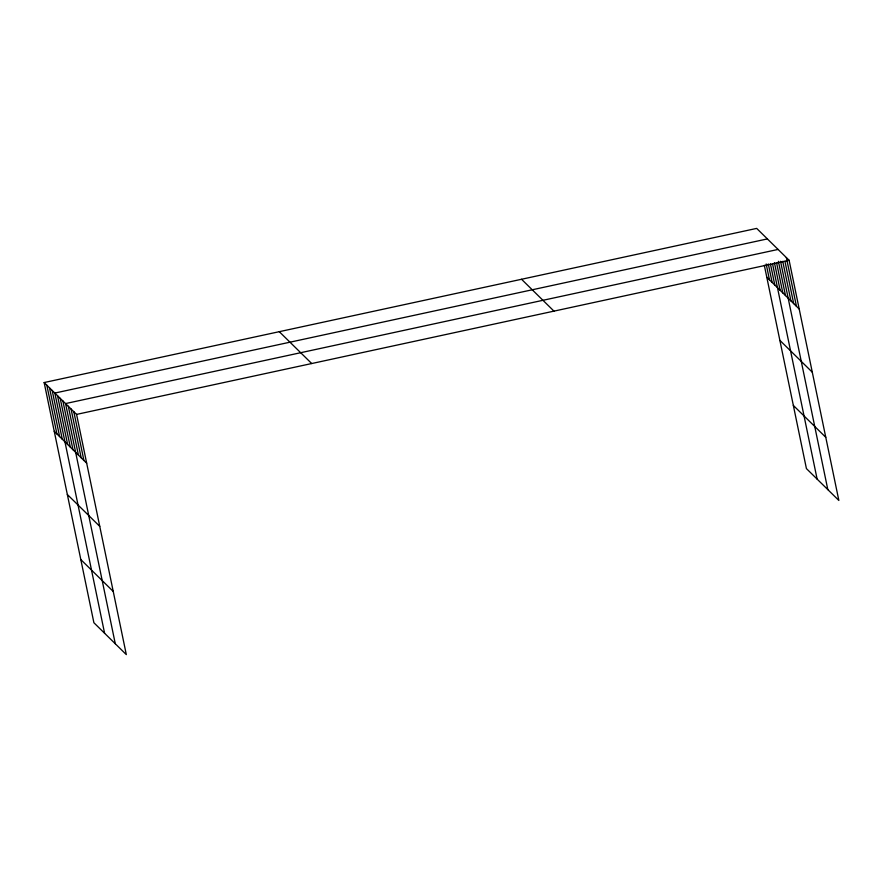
<?xml version="1.0" encoding="UTF-8"?>
<svg xmlns="http://www.w3.org/2000/svg" width="883" height="883" viewBox="0 0 883 883"><rect width="100%" height="100%" fill="white"/><g stroke="black" fill="none" stroke-linecap="round" stroke-linejoin="round"><path stroke-width="1.32" d="M44.15 382.549L76.578 414.403L126.313 654.601L93.896 622.736L44.15 382.549L756.687 228.399L789.104 260.264L838.85 500.451L806.422 468.597L764.325 265.308M767.382 238.918L54.845 393.056L104.591 633.254M778.089 249.436L65.552 403.575L115.287 643.762M76.578 414.403L789.104 260.264M766.786 277.174L799.214 309.039M779.866 340.341L812.294 372.207M793.342 405.429L825.771 437.295M521.544 279.271L553.972 311.136M279.282 331.677L311.71 363.542M54.249 431.323L86.677 463.189M67.329 494.491L99.757 526.356M80.806 559.568L113.234 591.433M786.356 257.56L796.455 306.335M784.965 261.445L793.696 303.631M782.746 261.368L790.936 300.915M780.539 261.302L827.824 489.624M778.409 261.302L785.506 295.584M776.554 262.626L782.835 292.946M774.424 262.637L780.164 290.319M772.57 263.962L817.128 479.105M770.44 263.973L774.81 285.066M768.309 263.984L772.139 282.439M766.179 263.984L769.457 279.812M73.819 411.699L83.918 460.473M71.059 408.995L81.17 457.769M68.311 406.279L78.41 455.054M62.881 400.948L72.98 449.723M60.199 398.321L70.298 447.096M57.527 395.683L67.627 444.469M52.174 390.429L62.274 439.204M49.503 387.803L59.602 436.577M46.821 385.176L56.931 433.95"/></g></svg>
